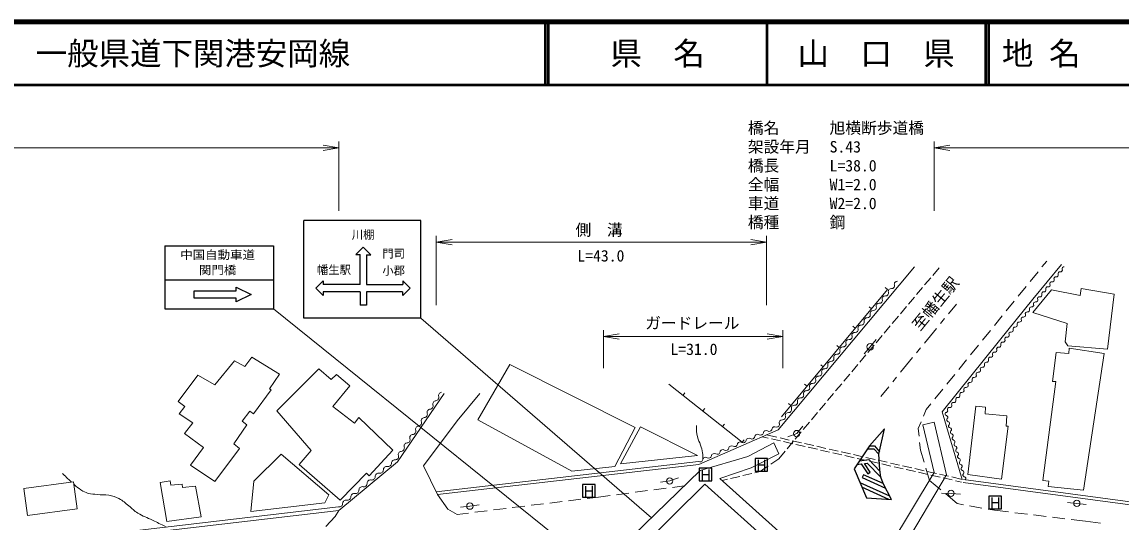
# Model space of a CAD drawing. Units: millimetres, scale not verified. Extents: x 40000 to 680000, y 20000 to 380000.
# Drawn here: x 214554 to 389317, y 300530 to 380000 of the extents above; entities that cross this region are included whole.
import ezdxf
from ezdxf.enums import TextEntityAlignment as Align

# ---------------------------------------------------------------- set-up
doc = ezdxf.new("R2010")
doc.units = ezdxf.units.MM
doc.header["$LTSCALE"] = 1000
for name, color, linetype, lineweight in [('M-BMK-HTXT', 7, 'Continuous', 13), ('M-STR-HTXT', 7, 'Continuous', 13), ('M-STR-STRC', 7, 'Continuous', 25), ('M-TTL', 2, 'Continuous', 140), ('M-TTL-LINE', 7, 'Continuous', 50), ('M-WORK', 1, 'Continuous', 13)]:
    doc.layers.add(name, color=color, linetype=linetype, lineweight=lineweight)
doc.layers.add('M-TTL-TXT', color=7, linetype='Continuous')
doc.styles.add('ＭＳ ゴシック', font='')
doc.styles.get('ＭＳ ゴシック').set_extended_font_data('MS Gothic')

# ---------------------------------------------------------------- blocks, each defined once
blk = doc.blocks.new('open_arrow')
at = {"color": 0, "linetype": 'Continuous', "lineweight": -2}
blk.add_lwpolyline([(7.5, 1.25), (0, 0), (7.5, -1.25)], dxfattribs=at)

msp = doc.modelspace()

# ---------------------------------------------------------------- linework, layer by layer
at = {"layer": 'M-BMK-HTXT'}
for p, q in [((306091, 292932), (254543, 334424)), ((361867, 333623), (363137, 335178)), ((277956, 332903), (314639, 301220)), ((360602, 332075), (361234, 332849)), ((358070, 328977), (359969, 331300)), ((356805, 327429), (357438, 328203)), ((354274, 324331), (356172, 326654)), ((353008, 322783), (353641, 323557)), ((351105, 320454), (352375, 322008))]:
    msp.add_line(p, q, dxfattribs=at)
at = {"layer": 'M-STR-HTXT'}
for p, q in [((264962, 350000), (264962, 361000)), ((359623, 350000), (359623, 361000)), ((68890, 360000), (264962, 360000)), ((359623, 360000), (439369, 360000)), ((280440, 335000), (280440, 346000)), ((280440, 345000), (332938, 345000)), ((332938, 335000), (332938, 346000)), ((307027, 325000), (307027, 331000)), ((335560, 325000), (335560, 331000)), ((307027, 330000), (335560, 330000))]:
    msp.add_line(p, q, dxfattribs=at)
at = {"layer": 'M-STR-STRC'}
for p, q in [((259380, 332903), (259380, 348460)), ((277956, 348460), (259380, 348460)), ((277956, 332903), (277956, 348460)), ((237248, 344424), (237248, 334424)), ((237248, 344424), (254543, 344424)), ((254543, 344424), (254543, 334424)), ((268831, 344201), (267661, 343031)), ((267661, 343031), (268322, 343031)), ((268322, 338281), (268322, 343031)), ((270034, 342998), (268831, 344201)), ((269324, 342998), (269317, 338281)), ((269324, 342998), (270034, 342998)), ((237248, 338995), (254543, 338995)), ((248609, 337249), (248609, 337849)), ((248609, 337849), (250994, 336683)), ((261283, 337687), (262453, 338857)), ((262453, 336517), (261283, 337687)), ((262453, 338857), (262453, 338281)), ((268322, 338281), (262453, 338281)), ((269317, 338281), (275108, 338281)), ((275108, 338866), (275108, 338281)), ((276278, 337696), (275108, 338866)), ((275108, 336526), (276278, 337696)), ((241940, 337249), (248609, 337249)), ((241940, 336116), (241940, 337249)), ((248609, 336116), (241940, 336116)), ((250994, 336683), (248609, 335516)), ((248609, 335516), (248609, 336116)), ((268322, 337111), (262453, 337111)), ((262453, 337111), (262453, 336517)), ((268324, 337111), (268322, 334999)), ((269316, 337111), (269314, 334999)), ((275076, 337111), (269316, 337111)), ((275076, 337111), (275076, 336526)), ((237248, 334424), (254543, 334424)), ((269314, 334999), (268322, 334999)), ((277956, 332903), (259380, 332903)), ((351725, 315349), (349299, 312629)), ((350818, 311301), (351725, 315349)), ((349299, 312629), (346860, 308991)), ((349001, 312184), (350033, 312165)), ((349299, 312629), (350135, 312616)), ((350033, 312165), (350818, 311301)), ((350135, 312616), (350902, 311674)), ((350946, 308837), (350818, 311301)), ((333117, 310627), (331117, 310627)), ((331117, 310627), (331117, 308627)), ((331657, 308712), (331657, 310411)), ((331657, 309627), (332649, 309627)), ((332649, 310422), (332649, 308717)), ((333117, 308627), (333117, 310627)), ((347323, 309681), (347986, 309761)), ((347709, 310258), (349212, 310450)), ((347986, 309761), (349033, 308212)), ((348539, 309838), (348956, 309897)), ((349441, 308450), (348539, 309838)), ((348956, 309897), (351137, 307676)), ((349212, 310450), (350986, 308591)), ((324226, 309063), (322226, 309063)), ((322226, 309063), (322226, 307063)), ((322767, 307148), (322767, 308847)), ((322767, 308063), (323758, 308063)), ((323758, 308858), (323758, 307153)), ((324226, 307063), (324226, 309063)), ((331117, 308627), (333117, 308627)), ((346860, 308991), (348826, 304356)), ((348351, 308037), (348159, 307578)), ((351469, 306654), (348351, 308037)), ((349033, 308212), (349441, 308450)), ((351137, 307676), (350946, 308837)), ((351469, 306654), (351137, 307676)), ((305693, 306468), (303693, 306468)), ((303693, 306468), (303693, 304468)), ((304234, 304553), (304234, 306252)), ((305225, 306263), (305225, 304558)), ((305693, 304468), (305693, 306468)), ((322226, 307063), (324226, 307063)), ((347789, 306803), (352491, 304708)), ((348067, 306147), (352320, 304154)), ((348159, 307578), (351849, 305932)), ((352797, 304126), (351469, 306654)), ((303693, 304468), (305693, 304468)), ((304234, 305468), (305225, 305468)), ((348826, 304356), (352797, 304126)), ((370299, 304647), (368299, 304647)), ((368299, 304647), (368299, 302647)), ((368839, 302732), (368839, 304432)), ((369831, 304443), (369831, 302738)), ((370299, 302647), (370299, 304647)), ((368299, 302647), (370299, 302647)), ((368839, 303647), (369831, 303647))]:
    msp.add_line(p, q, dxfattribs=at)
at = {"layer": 'M-TTL'}
msp.add_line((680000, 380000), (40000, 380000), dxfattribs=at)
at = {"layer": 'M-TTL-LINE'}
for p, q in [((297750, 380000), (297750, 370000)), ((298250, 380000), (298250, 370000)), ((333000, 380000), (333000, 370000)), ((367750, 380000), (367750, 370000)), ((368250, 380000), (368250, 370000)), ((40000, 370000), (680000, 370000))]:
    msp.add_line(p, q, dxfattribs=at)
at = {"layer": 'M-WORK'}
for p, q in [((334813, 315200), (356490, 341085)), ((359374, 339735), (360375, 340928)), ((375279, 335924), (379876, 341436)), ((377502, 341996), (376747, 341067)), ((358087, 338203), (359052, 339352)), ((376117, 340291), (374856, 338738)), ((352187, 337494), (335320, 317252)), ((352187, 337494), (351803, 337815)), ((356801, 336672), (357766, 337821)), ((374226, 337962), (372966, 336409)), ((378259, 337452), (375319, 333809)), ((382824, 336545), (378259, 337452)), ((382996, 337640), (382824, 336545)), ((388235, 336733), (382996, 337640)), ((355514, 335141), (356479, 336289)), ((369990, 329404), (375279, 335924)), ((372335, 335632), (371075, 334080)), ((387156, 328024), (388235, 336733)), ((349627, 334421), (349243, 334742)), ((354228, 333609), (355193, 334758)), ((375319, 333809), (380760, 332105)), ((352942, 332078), (353907, 333226)), ((370444, 333303), (369184, 331751)), ((380760, 332105), (380416, 329165)), ((347066, 331349), (346682, 331669)), ((351655, 330546), (352620, 331695)), ((368554, 330974), (367293, 329421)), ((344505, 328276), (344121, 328596)), ((349083, 327483), (350047, 328632)), ((349421, 328380), (350377, 329536)), ((350369, 329015), (351334, 330163)), ((360892, 318024), (369990, 329404)), ((366663, 328645), (365402, 327092)), ((380416, 329165), (380839, 328555)), ((380839, 328555), (387156, 328024)), ((347796, 325952), (348761, 327101)), ((349421, 328380), (348452, 327235)), ((379025, 327497), (378399, 322885)), ((381011, 327294), (379025, 327497)), ((381089, 328154), (381011, 327294)), ((386624, 327325), (381089, 328154)), ((383340, 305597), (386624, 327325)), ((248361, 326162), (245218, 322316)), ((250002, 325240), (248361, 326162)), ((251081, 326710), (250002, 325240)), ((255506, 324020), (251081, 326710)), ((292119, 325544), (287057, 316764)), ((312036, 315568), (292119, 325544)), ((341945, 325203), (341561, 325523)), ((346510, 324420), (347475, 325569)), ((364772, 326316), (363511, 324763)), ((242528, 323864), (239401, 319705)), ((245218, 322316), (242528, 323864)), ((253906, 321711), (255506, 324020)), ((261761, 324888), (255100, 318180)), ((263731, 323176), (261761, 324888)), ((264575, 323973), (263731, 323176)), ((266710, 322167), (264575, 323973)), ((345224, 322889), (346188, 324038)), ((362881, 323987), (361621, 322434)), ((254180, 321513), (253906, 321711)), ((263966, 318907), (266710, 322167)), ((329068, 313210), (317427, 322454)), ((339384, 322130), (339000, 322450)), ((343937, 321358), (344902, 322506)), ((360990, 321658), (359730, 320105)), ((378947, 322838), (376877, 307109)), ((378399, 322885), (378947, 322838)), ((251389, 317737), (254180, 321513)), ((274269, 310112), (281690, 320952)), ((283746, 316613), (287381, 320952)), ((319671, 320673), (319981, 321064)), ((342651, 319826), (343616, 320975)), ((239401, 319705), (240464, 318876)), ((240464, 318876), (239557, 317719)), ((249583, 316564), (250802, 318136)), ((250802, 318136), (251389, 317737)), ((255100, 318180), (260565, 311918)), ((267437, 316257), (263966, 318907)), ((322803, 318185), (323114, 318577)), ((336823, 319057), (336439, 319377)), ((341365, 318295), (342329, 319443)), ((358345, 318399), (357906, 317359)), ((359100, 319329), (358345, 318399)), ((364979, 308059), (366229, 318942)), ((366229, 318942), (367793, 318802)), ((367793, 318802), (367715, 317738)), ((239557, 317719), (241731, 316312)), ((250310, 315955), (249583, 316564)), ((268117, 317125), (267437, 316257)), ((273511, 311965), (268117, 317125)), ((278382, 309451), (283746, 316613)), ((287057, 316764), (301974, 308602)), ((338792, 315232), (339757, 316380)), ((340078, 316763), (341043, 317912)), ((357518, 316438), (357079, 315397)), ((359629, 316395), (357816, 315949)), ((361557, 308046), (359629, 316395)), ((364059, 307311), (360892, 318024)), ((367715, 317738), (371171, 317394)), ((371171, 317394), (371045, 315784)), ((241731, 316312), (240417, 314592)), ((240417, 314592), (243396, 312363)), ((248222, 312952), (250310, 315955)), ((308823, 309352), (312036, 315568)), ((312904, 315673), (309745, 309778)), ((321981, 311123), (312904, 315673)), ((322176, 309694), (334813, 315200)), ((325936, 315698), (326247, 316089)), ((337754, 314587), (336348, 314063)), ((337506, 313700), (338470, 314849)), ((337754, 314587), (338698, 315752)), ((357079, 315397), (357199, 314181)), ((357816, 315949), (359623, 308403)), ((371389, 315768), (370289, 307319)), ((371045, 315784), (371389, 315768)), ((249161, 312225), (248222, 312952)), ((329068, 313210), (329379, 313602)), ((334127, 313090), (329962, 310965)), ((332242, 314080), (333230, 313855)), ((332938, 314383), (334603, 314005)), ((333717, 313745), (335180, 313412)), ((334903, 311367), (334127, 313090)), ((335091, 313894), (336553, 313562)), ((335668, 313301), (337130, 312969)), ((336219, 312169), (337184, 313318)), ((337041, 313451), (338504, 313119)), ((337618, 312858), (339081, 312526)), ((338991, 313008), (340454, 312675)), ((357298, 313185), (357419, 311969)), ((243396, 312363), (241332, 309549)), ((245244, 306948), (249161, 312225)), ((255748, 311293), (251409, 307025)), ((263323, 304867), (255748, 311293)), ((260565, 311918), (258638, 309659)), ((269759, 307884), (273511, 311965)), ((309745, 309778), (321981, 311123)), ((330508, 309126), (334903, 311367)), ((334896, 310593), (335898, 311786)), ((339568, 312415), (341031, 312083)), ((340941, 312565), (342404, 312232)), ((341519, 311972), (342981, 311640)), ((342892, 312121), (344354, 311789)), ((343469, 311529), (344932, 311196)), ((344842, 311678), (346305, 311346)), ((345419, 311086), (346882, 310753)), ((346792, 311235), (348255, 310903)), ((357419, 311969), (357999, 310040)), ((241332, 309549), (245244, 306948)), ((258638, 309659), (265162, 304014)), ((264962, 302381), (274269, 310112)), ((280622, 304903), (278382, 309451)), ((280440, 305335), (322124, 310141)), ((280622, 304903), (322176, 309694)), ((301974, 308602), (308823, 309352)), ((329962, 310965), (322378, 308724)), ((331937, 308554), (333211, 309432)), ((333622, 309716), (334896, 310593)), ((347369, 310642), (348832, 310310)), ((348743, 310792), (350205, 310460)), ((349320, 310199), (350782, 309867)), ((350693, 310349), (352156, 310016)), ((351270, 309756), (352733, 309424)), ((352643, 309906), (354106, 309573)), ((354593, 309462), (356056, 309130)), ((265162, 304014), (269313, 308282)), ((269313, 308282), (269759, 307884)), ((322378, 308724), (303020, 289954)), ((325536, 307460), (330508, 309126)), ((327221, 307434), (328681, 307781)), ((329167, 307896), (330627, 308243)), ((331113, 308358), (331937, 308554)), ((359623, 308403), (347263, 287944)), ((348932, 286834), (361557, 308046)), ((353220, 309313), (354683, 308981)), ((355171, 308870), (356633, 308537)), ((356544, 309019), (358006, 308687)), ((357121, 308427), (358584, 308094)), ((358287, 309082), (358867, 307153)), ((358494, 308576), (359957, 308244)), ((359071, 307983), (360534, 307651)), ((360444, 308133), (361907, 307800)), ((362395, 307690), (364059, 307311)), ((370289, 307319), (364979, 308059)), ((214835, 305843), (222762, 306922)), ((215418, 301559), (214835, 305843)), ((222762, 306922), (223345, 302638)), ((238133, 307054), (236554, 306835)), ((236554, 306835), (237586, 300596)), ((238227, 306366), (238133, 307054)), ((240041, 306553), (238227, 306366)), ((240103, 305990), (240041, 306553)), ((242167, 306241), (240103, 305990)), ((243027, 301346), (242167, 306241)), ((251409, 307025), (250940, 302217)), ((305377, 289067), (323151, 306533)), ((315020, 305652), (317003, 305911)), ((317560, 307061), (316072, 306874)), ((317560, 307061), (318969, 307577)), ((317995, 306041), (319836, 306281)), ((323151, 306533), (345779, 286280)), ((347263, 287944), (325536, 307460)), ((325911, 307123), (326735, 307319)), ((358867, 307153), (360677, 305630)), ((361021, 307540), (362484, 307208)), ((362972, 307097), (363959, 306873)), ((364199, 306832), (438218, 296905)), ((364259, 307278), (438158, 297367)), ((376877, 307109), (377847, 307026)), ((377847, 307026), (377758, 306176)), ((377758, 306176), (383340, 305597)), ((262737, 303577), (263323, 304867)), ((280622, 304903), (282245, 302595)), ((301451, 303915), (303436, 304159)), ((304428, 304281), (306238, 304504)), ((306238, 304504), (308079, 304745)), ((309071, 304875), (311054, 305134)), ((312046, 305263), (314029, 305522)), ((362294, 305074), (360795, 305140)), ((361442, 304986), (363251, 303463)), ((362294, 305074), (363789, 304955)), ((172932, 292199), (264899, 302928)), ((173243, 291682), (264962, 302381)), ((223345, 302638), (215418, 301559)), ((250940, 302217), (262737, 303577)), ((264351, 301396), (264962, 302381)), ((282245, 302595), (283761, 301735)), ((285774, 303055), (284286, 302863)), ((285774, 303055), (287262, 303243)), ((289541, 302447), (291526, 302692)), ((292519, 302814), (294504, 303059)), ((295496, 303181), (297481, 303425)), ((298474, 303548), (300459, 303792)), ((363251, 303463), (364244, 303284)), ((365228, 303107), (367196, 302752)), ((368180, 302575), (369173, 302396)), ((369173, 302396), (371447, 302125)), ((382292, 303489), (380796, 303608)), ((382292, 303489), (383780, 303302)), ((237586, 300596), (243027, 301346)), ((262897, 299825), (264351, 301396)), ((283761, 301735), (285571, 301958)), ((286564, 302080), (288549, 302325)), ((372440, 302007), (374426, 301770)), ((375419, 301652), (377405, 301415)), ((378398, 301297), (380384, 301061)), ((381377, 300942), (383650, 300672)), ((383650, 300672), (386054, 300339))]:
    msp.add_line(p, q, dxfattribs=at)
for centre in [(349421, 328380), (337754, 314587), (317560, 307061), (362294, 305074), (285774, 303055), (382292, 303489)]:
    msp.add_circle(centre, 500, dxfattribs=at)
for centre, radius, start, end in [((380249, 340810), 296, 80.41766, 201.21983), ((378394, 338997), 296, 260.41766, 21.21983), ((378947, 339212), 296, 80.41766, 201.21983), ((379045, 339796), 296, 260.41766, 21.21983), ((379598, 340011), 296, 80.41766, 201.21983), ((379697, 340595), 296, 260.41766, 21.21983), ((352762, 337171), 455, 84.32189, 196.1883), ((352851, 338076), 455, 264.32189, 16.1883), ((353725, 338330), 455, 84.32189, 196.1883), ((377091, 337399), 296, 260.41766, 21.21983), ((377644, 337614), 296, 80.41766, 201.21983), ((377743, 338198), 296, 260.41766, 21.21983), ((378295, 338413), 296, 80.41766, 201.21983), ((350925, 335759), 455, 264.32189, 16.1883), ((351798, 336013), 455, 84.32189, 196.1883), ((351888, 336918), 455, 264.32189, 16.1883), ((375789, 335801), 296, 260.41766, 21.21983), ((376341, 336015), 296, 80.41766, 201.21983), ((376440, 336600), 296, 260.41766, 21.21983), ((376993, 336814), 296, 80.41766, 201.21983), ((349871, 333696), 455, 84.32189, 196.1883), ((349961, 334601), 455, 264.32189, 16.1883), ((350835, 334854), 455, 84.32189, 196.1883), ((374388, 333618), 296, 80.41766, 201.21983), ((374486, 334203), 296, 260.41766, 21.21983), ((375039, 334417), 296, 80.41766, 201.21983), ((375138, 335002), 296, 260.41766, 21.21983), ((375690, 335216), 296, 80.41766, 201.21983), ((348035, 332284), 455, 264.32189, 16.1883), ((348908, 332537), 455, 84.32189, 196.1883), ((348998, 333442), 455, 264.32189, 16.1883), ((373085, 332020), 296, 80.41766, 201.21983), ((373184, 332604), 296, 260.41766, 21.21983), ((373736, 332819), 296, 80.41766, 201.21983), ((373835, 333404), 296, 260.41766, 21.21983), ((346981, 330220), 455, 84.32189, 196.1883), ((347071, 331125), 455, 264.32189, 16.1883), ((347945, 331379), 455, 84.32189, 196.1883), ((371230, 330207), 296, 260.41766, 21.21983), ((371782, 330422), 296, 80.41766, 201.21983), ((371881, 331006), 296, 260.41766, 21.21983), ((372434, 331221), 296, 80.41766, 201.21983), ((372532, 331805), 296, 260.41766, 21.21983), ((345145, 328808), 455, 264.32189, 16.1883), ((346018, 329062), 455, 84.32189, 196.1883), ((346108, 329967), 455, 264.32189, 16.1883), ((369927, 328609), 296, 260.41766, 21.21983), ((370480, 328824), 296, 80.41766, 201.21983), ((370579, 329408), 296, 260.41766, 21.21983), ((371131, 329623), 296, 80.41766, 201.21983), ((344091, 326745), 455, 84.32189, 196.1883), ((344181, 327650), 455, 264.32189, 16.1883), ((345055, 327903), 455, 84.32189, 196.1883), ((368625, 327011), 296, 260.41766, 21.21983), ((369177, 327225), 296, 80.41766, 201.21983), ((369276, 327810), 296, 260.41766, 21.21983), ((369829, 328024), 296, 80.41766, 201.21983), ((342255, 325333), 455, 264.32189, 16.1883), ((343128, 325586), 455, 84.32189, 196.1883), ((343218, 326491), 455, 264.32189, 16.1883), ((367223, 324828), 296, 80.41766, 201.21983), ((367322, 325413), 296, 260.41766, 21.21983), ((367875, 325627), 296, 80.41766, 201.21983), ((367973, 326212), 296, 260.41766, 21.21983), ((368526, 326426), 296, 80.41766, 201.21983), ((341201, 323269), 455, 84.32189, 196.1883), ((341291, 324174), 455, 264.32189, 16.1883), ((342165, 324428), 455, 84.32189, 196.1883), ((365921, 323230), 296, 80.41766, 201.21983), ((366020, 323814), 296, 260.41766, 21.21983), ((366572, 324029), 296, 80.41766, 201.21983), ((366671, 324614), 296, 260.41766, 21.21983), ((339365, 321857), 455, 264.32189, 16.1883), ((340238, 322111), 455, 84.32189, 196.1883), ((340328, 323016), 455, 264.32189, 16.1883), ((364618, 321632), 296, 80.41766, 201.21983), ((364717, 322216), 296, 260.41766, 21.21983), ((365270, 322431), 296, 80.41766, 201.21983), ((365368, 323015), 296, 260.41766, 21.21983), ((280334, 320316), 512, 273.20812, 18.16307), ((281306, 320635), 512, 93.20812, 198.16307), ((338311, 319794), 455, 84.32189, 196.1883), ((338401, 320699), 455, 264.32189, 16.1883), ((339275, 320952), 455, 84.32189, 196.1883), ((362763, 319819), 296, 260.41766, 21.21983), ((363316, 320034), 296, 80.41766, 201.21983), ((363414, 320618), 296, 260.41766, 21.21983), ((363967, 320833), 296, 80.41766, 201.21983), ((364066, 321417), 296, 260.41766, 21.21983), ((279476, 317954), 512, 93.20812, 198.16307), ((279419, 318975), 512, 273.20812, 18.16307), ((280391, 319294), 512, 93.20812, 198.16307), ((336475, 318382), 455, 264.32189, 16.1883), ((337348, 318635), 455, 84.32189, 196.1883), ((337438, 319540), 455, 264.32189, 16.1883), ((361461, 318221), 296, 260.41766, 21.21983), ((362013, 318435), 296, 80.41766, 201.21983), ((362112, 319020), 296, 260.41766, 21.21983), ((362664, 319235), 296, 80.41766, 201.21983), ((277589, 316294), 512, 273.20812, 18.16307), ((278561, 316613), 512, 93.20812, 198.16307), ((278504, 317635), 512, 273.20812, 18.16307), ((335421, 316318), 455, 84.32189, 196.1883), ((335511, 317223), 455, 264.32189, 16.1883), ((336385, 317477), 455, 84.32189, 196.1883), ((361615, 317725), 289, 135.02954, 257.62548), ((361492, 317161), 289, 315.02954, 77.62548), ((361900, 316753), 289, 135.02954, 257.62548), ((361776, 316189), 289, 315.02954, 77.62548), ((276674, 314954), 512, 273.20812, 18.16307), ((277646, 315273), 512, 93.20812, 198.16307), ((331994, 314780), 453, 237.81868, 349.86854), ((332886, 314621), 453, 57.81868, 169.86854), ((333369, 315388), 453, 237.81868, 349.86854), ((334262, 315229), 453, 57.81868, 169.86854), ((334548, 316065), 455, 264.32189, 16.1883), ((362185, 315781), 289, 135.02954, 257.62548), ((362061, 315217), 289, 315.02954, 77.62548), ((362469, 314809), 289, 135.02954, 257.62548), ((275816, 312592), 512, 93.20812, 198.16307), ((275759, 313613), 512, 273.20812, 18.16307), ((276731, 313932), 512, 93.20812, 198.16307), ((327867, 312957), 453, 237.81868, 349.86854), ((328760, 312797), 453, 57.81868, 169.86854), ((329243, 313565), 453, 237.81868, 349.86854), ((330135, 313405), 453, 57.81868, 169.86854), ((330618, 314172), 453, 237.81868, 349.86854), ((331511, 314013), 453, 57.81868, 169.86854), ((362346, 314246), 289, 315.02954, 77.62548), ((362754, 313838), 289, 135.02954, 257.62548), ((362630, 313274), 289, 315.02954, 77.62548), ((363039, 312866), 289, 135.02954, 257.62548), ((273929, 310932), 512, 273.20812, 18.16307), ((274901, 311251), 512, 93.20812, 198.16307), ((274844, 312273), 512, 273.20812, 18.16307), ((324633, 310974), 453, 57.81868, 169.86854), ((325116, 311741), 453, 237.81868, 349.86854), ((326009, 311581), 453, 57.81868, 169.86854), ((326492, 312349), 453, 237.81868, 349.86854), ((327384, 312189), 453, 57.81868, 169.86854), ((362915, 312302), 289, 315.02954, 77.62548), ((363323, 311894), 289, 135.02954, 257.62548), ((363200, 311330), 289, 315.02954, 77.62548), ((363608, 310923), 289, 135.02954, 257.62548), ((272557, 308821), 541, 78.65867, 180.53538), ((272770, 309881), 541, 258.65867, 0.53538), ((273852, 309891), 541, 78.65867, 180.53538), ((322365, 310525), 453, 237.81868, 349.86854), ((323258, 310366), 453, 57.81868, 169.86854), ((323741, 311133), 453, 237.81868, 349.86854), ((363484, 310359), 289, 315.02954, 77.62548), ((363893, 309951), 289, 135.02954, 257.62548), ((363769, 309387), 289, 315.02954, 77.62548), ((270182, 307740), 541, 258.65867, 0.53538), ((271263, 307750), 541, 78.65867, 180.53538), ((271476, 308810), 541, 258.65867, 0.53538), ((364177, 308979), 289, 135.02954, 257.62548), ((364054, 308415), 289, 315.02954, 77.62548), ((364462, 308007), 289, 135.02954, 257.62548), ((364338, 307444), 289, 315.02954, 77.62548), ((268675, 305609), 541, 78.65867, 180.53538), ((268888, 306669), 541, 258.65867, 0.53538), ((269969, 306679), 541, 78.65867, 180.53538), ((266299, 304528), 541, 258.65867, 0.53538), ((267381, 304538), 541, 78.65867, 180.53538), ((267593, 305599), 541, 258.65867, 0.53538), ((265005, 303458), 541, 258.65867, 0.53538), ((266086, 303468), 541, 78.65867, 180.53538)]:
    msp.add_arc(centre, radius, start, end, dxfattribs=at)
for points, knots in [([(322843, 310459), (322845, 310951), (322841, 311117), (322778, 311531), (322704, 312013), (322595, 312270), (322449, 312735), (322284, 313263), (322100, 313529), (321964, 314064), (321792, 314749), (321804, 315047), (321793, 315863)], [0, 0, 0, 0, 1, 1, 1, 2, 2, 2, 3, 3, 3, 4, 4, 4, 4]), ([(220980, 308245), (221415, 307837), (221527, 307734), (221872, 307400), (222083, 307196), (222151, 307131), (222411, 306874)], [0, 0, 0, 0, 1, 1, 1, 2, 2, 2, 2]), ([(222815, 306535), (223292, 306088), (223456, 305926), (223936, 305633), (224362, 305373), (224614, 305230), (225093, 305086), (225630, 304924), (225958, 304954), (226516, 304899), (227234, 304827), (227649, 304898), (228361, 304773), (229011, 304659), (229381, 304554), (229971, 304257), (230650, 303917), (230933, 303564), (231535, 303100), (232102, 302663), (232350, 302323), (232958, 301943), (233824, 301402), (234400, 301264), (235319, 300818), (236180, 300399), (236452, 300264), (237516, 299733)], [0, 0, 0, 0, 1, 1, 1, 2, 2, 2, 3, 3, 3, 4, 4, 4, 5, 5, 5, 6, 6, 6, 7, 7, 7, 8, 8, 8, 9, 9, 9, 9])]:
    msp.add_open_spline(points, degree=3, knots=knots, dxfattribs=at)

# ---------------------------------------------------------------- block references
at = {"layer": 'M-STR-HTXT', "xscale": 333, "yscale": 333, "rotation": 180}
for p in [(264962, 360000), (332938, 345000), (335560, 330000)]:
    msp.add_blockref('open_arrow', p, dxfattribs=at)
at = {"layer": 'M-STR-HTXT', "xscale": 333, "yscale": 333}
for p in [(359623, 360000), (280440, 345000), (307027, 330000)]:
    msp.add_blockref('open_arrow', p, dxfattribs=at)

# ---------------------------------------------------------------- texts
at = {"layer": 'M-BMK-HTXT', "style": 'ＭＳ ゴシック'}
msp.add_text('至幡生駅', height=1833, rotation=50.744, dxfattribs=at).set_placement((359803, 335247), align=Align.MIDDLE_CENTER)
at = {"layer": 'M-STR-HTXT', "style": 'ＭＳ ゴシック'}
for s, p in [('橋名', (329978, 363168)), ('旭横断歩道橋', (342978, 363168)), ('架設年月', (329978, 360168)), ('S.43', (342978, 360168)), ('橋長', (329978, 357168)), ('L=38.0', (342978, 357168)), ('全幅', (329978, 354168)), ('W1=2.0', (342978, 354168)), ('車道', (329978, 351168)), ('W2=2.0', (342978, 351168)), ('橋種', (329978, 348168)), ('鋼', (342978, 348168))]:
    msp.add_text(s, height=1833, dxfattribs=at).set_placement(p, align=Align.MIDDLE_LEFT)
for s, p in [('側\u3000溝', (306327, 346963)), ('ガードレール', (321150, 332150))]:
    msp.add_text(s, height=1833, dxfattribs=at).set_placement(p, align=Align.MIDDLE_CENTER)
for s, p in [('L=43.0', (306607, 341381)), ('L=31.0', (321408, 326527))]:
    msp.add_text(s, height=1833, dxfattribs=at).set_placement(p, align=Align.BOTTOM_CENTER)
at = {"layer": 'M-STR-STRC', "style": 'ＭＳ ゴシック'}
msp.add_text('川棚', height=1320, dxfattribs=at).set_placement((268799, 346187), align=Align.MIDDLE_CENTER)
at = {"layer": 'M-STR-STRC', "style": 'ＭＳ ゴシック', "width": 1.1}
for s, p in [('中国自動車道', (245666, 341929)), ('関門橋', (245666, 339511))]:
    msp.add_text(s, height=1320, dxfattribs=at).set_placement(p, align=Align.BOTTOM_CENTER)
at = {"layer": 'M-STR-STRC', "style": 'ＭＳ ゴシック'}
for s, p in [('門司', (271857, 342135)), ('幡生駅', (261472, 339549)), ('小郡', (271857, 339420))]:
    msp.add_text(s, height=1320, dxfattribs=at).set_placement(p, align=Align.BOTTOM_LEFT)
at = {"layer": 'M-TTL-TXT', "style": 'ＭＳ ゴシック'}
for s, p in [('一般県道下関港安岡線', (216734, 375000)), ('地 名', (370380, 375000))]:
    msp.add_text(s, height=3666, dxfattribs=at).set_placement(p, align=Align.MIDDLE_LEFT)
for s, p in [('県\u3000名', (315625, 375000)), ('山\u3000口\u3000県', (350375, 375000))]:
    msp.add_text(s, height=3666, dxfattribs=at).set_placement(p, align=Align.MIDDLE_CENTER)

doc.saveas('drawing.dxf')
